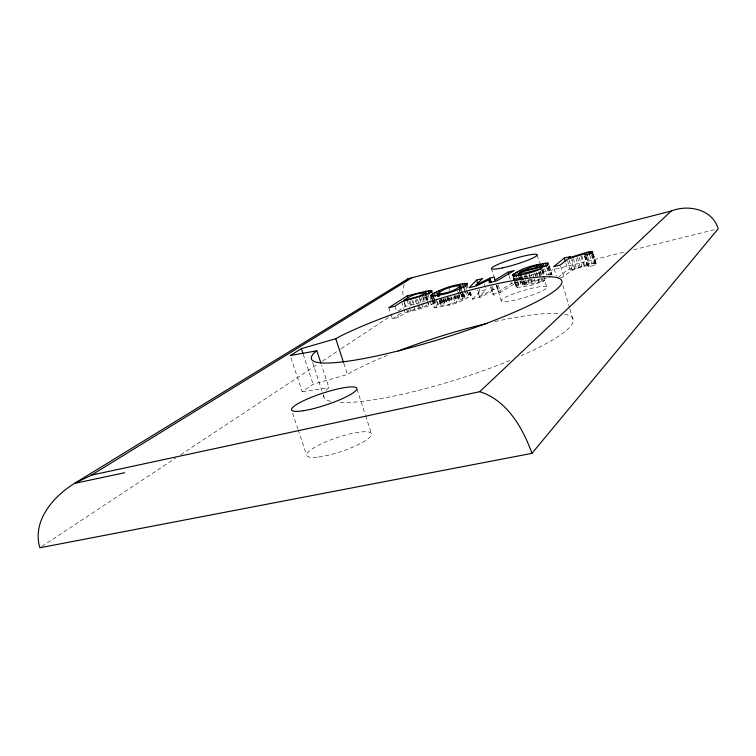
<?xml version="1.0" encoding="UTF-8"?>
<svg xmlns="http://www.w3.org/2000/svg" width="756" height="756" viewBox="0 0 756 756"><rect width="100%" height="100%" fill="white"/><g stroke="black" fill="none" stroke-linecap="round" stroke-linejoin="round"><path stroke-width="0.57" stroke-dasharray="3.78 2.83" d="M496.323 285.522L498.223 291.807L511.434 283.462L517.643 281.922L500.453 292.374L492.695 294.282L492.761 290.994L480.051 297.382L472.613 299.206L470.374 291.901M390.909 314.43L392.326 318.89L398.459 317.388L405.15 312.889L419.268 309.185L428.973 305.793L434.445 303.061L435.437 302.22L434.832 301.474M514.326 281.553L516.197 287.289C525.864 287.138 536.146 284.303 544.793 280.41L529.446 284.426L522.698 284.955L523.473 283.906L549.707 277.452M404.12 284.436L402.768 292.222L403.175 296.806M404.507 302.646L407.276 311.453L424.04 306.681L428.775 303.855L427.764 303.628M585.248 256.171L588.348 266.83L595.085 265.176L596.182 263.806L593.413 254.224M515.904 286.808L520.837 282.98L531.629 278.69M431.959 300.217L434.209 307.465C446.815 306.634 460.933 303.09 470.95 295.105L469.911 291.74M470.95 295.105L470.695 294.642C458.07 295.587 444.197 299.111 434.057 306.955L434.209 307.465M463.797 297.722L464.146 296.796L462.672 296.598L452.277 299.036L444.679 302.107L440.795 305.301C448.771 305.282 457.153 302.211 463.797 297.722L461.377 289.85M588.348 266.83L589.16 265.914L586.382 256.35M472.613 299.206L480.022 291.221L486.032 289.737L479.37 296.475L477.461 290.228M569.173 260.149L571.952 269.637L573.643 268.078L571.196 259.686M325.902 390.313L328.926 387.63L321.602 365.309M560.461 277.669L563.825 276.838C570.222 269.911 579.691 266.944 588.773 265.526L589.16 265.914M557.975 277.745L567.699 269.552L573.643 268.078M290.937 357.758L302.202 391.74L313.107 384.246L347.42 374.494L352.372 371.498A130.523 23.058 -17.3 0 1 387.119 355.433M407.276 311.453L409.138 310.215M392.326 318.89L401.049 313.069M41.835 546.475L175.751 458.013M180.675 454.762L318.522 363.702M322.462 361.103L340.181 349.395M341.173 348.743L388.433 317.52M398.28 311.018L405.169 306.464L424.598 301.644M524.39 280.608L525.014 282.697L534.133 278.718M479.37 296.475L493.385 289.425L497.873 288.32L496.938 285.229M571.952 269.637L587.176 264.628L593.876 263.324L596.182 263.806M517.132 278.671L625.666 251.729M633.66 249.745L715.913 229.323M525.014 282.697L544.556 277.877M302.202 391.74L328.926 387.63M549.272 265.536L552.06 274.986L550.519 274.456L546.484 274.882L544.641 268.645M292.619 413.182L297.798 428.709M298.166 429.814L306.662 455.32M312.606 362.521L322.888 393.781M323.256 394.906L323.993 397.136M303.203 354.205L313.107 384.246M357.04 389.264L365.28 414.694M365.639 415.8L371.376 433.49M343.791 363.305L347.42 374.494M388.792 307.739L390.559 313.315M401.663 301.842L403.751 308.467M404.101 309.573L405.15 312.889M394.925 306.208L396.333 310.678M397.75 315.148L398.459 317.388M415.791 298.091L417.529 303.638M417.879 304.744L419.268 309.185M415.195 299.886L417.274 306.511M412.993 301.039L414.354 305.386M411.689 299.281L413.428 304.819M413.778 305.934L415.167 310.366M410.168 301.238L412.247 307.853M409.043 301.2L410.744 306.596M407.21 300.453L409.298 307.097M409.648 308.202L410.688 311.529M430.202 297.363L430.882 299.546M427.849 293.715L429.918 300.349M430.258 301.455L431.289 304.781M427.064 295.643L428.416 300M426.724 297.269L427.754 300.557M426.214 296.513L428.614 304.195M425.515 294.717L427.244 300.255M427.594 301.36L428.973 305.793M425.713 297.061L426.734 300.34M425.59 296.995L426.62 300.302M424.173 296.532L426.233 303.147M422.727 295.785L424.456 301.332M422.85 297.184L424.919 303.808M421.281 297.845L423.351 304.47M419.476 296.919L421.215 302.466M421.565 303.572L422.954 308.013M419.467 298.525L421.536 305.15M417.425 299.206L420.194 308.042M444.726 298.318L445.416 300.538M443.649 298.762L444.679 302.107M443.47 298.866L445.388 305.037M443.347 299.82L445.275 306.019M441.835 299.489L442.515 301.701M441.674 299.206L443.583 305.377M440.842 299.083L442.232 303.562M440.294 299.367L442.213 305.528M440.209 300.973L441.249 304.337M439.822 300.642L441.74 306.832M439.387 300.415L440.776 304.914M439.245 300.652L440.795 305.301M436.93 301.2L438.849 307.39M436.344 299.574L437.724 304.035M434.067 297.826L435.437 302.22M433.16 296.22L433.859 298.45M434.209 299.565L435.938 305.15M433.103 296.361L433.746 298.422M434.057 299.442L436.618 307.673M433.415 299.754L434.445 303.061M431.846 297.231L432.536 299.47M432.886 300.586L434.634 306.189M431.553 296.409L432.517 299.489M432.838 300.519L435.069 307.701M430.561 295.728L431.761 299.584M457.9 295.331L459.809 301.54M457.276 295.587L458.864 300.727M456.643 295.379L457.323 297.609M455.14 295.331L457.049 301.521M454.299 295.483L456.539 302.731M454.016 296.078L454.706 298.299M453.411 297.146L455.008 302.305M448.639 287.185L449.659 290.512M451.587 296.806L452.277 299.036M450.746 296.635L452.986 303.893M449.366 297.571L450.056 299.792M448.355 297.647L450.264 303.836M447.921 297.165L448.601 299.385M447.013 297.221L448.053 300.567M446.966 297.751L449.215 304.999M445.681 298.355L447.59 304.536M445.567 299.111L446.257 301.332M469.448 292.468L470.487 295.842M467.01 285.503L467.699 287.734M469.07 292.203L469.75 294.434M465.819 285.56L469.287 296.853M466.773 290.039L468.144 294.5M464.089 286.637L465.034 289.728M465.356 290.758L467.567 297.968M464.184 289.246L465.894 294.802M463.787 293.98L465.365 299.14M463.116 293.432L464.212 297.165M461.566 289.898L462.596 293.252M462.946 294.368L463.636 296.607M460.612 289.898L461.642 293.252M461.982 294.368L462.672 296.598M461.472 293.971L462.861 298.488M459.261 288.972L459.903 291.032M460.215 292.071L462.757 300.34M459.223 290.077L461.273 296.768M458.542 292.846L459.563 296.172M457.588 290.701L458.542 293.782M458.854 294.812L460.442 299.952M458.797 294.878L459.487 297.108M484.331 284.133L485.352 287.497M479.342 288.99L480.022 291.221M477.82 290.058L480.051 297.382M498.223 285.003L500.453 292.374M491.409 268.314L493.762 276.082M496.446 284.974L501.152 300.519M492.449 286.344L493.385 289.425M491.513 286.855L494.216 295.766M490.464 286.921L492.695 294.282M509.053 275.553L511.434 283.462M525.496 275.108L527.367 281.355M524.428 275.515L525.354 278.624M525.552 279.597L527.13 284.889M524.031 280.949L525.297 285.182M522.377 276.79L523.332 279.975M523.653 281.043L525.24 286.363M521.668 276.658L522.594 279.777M521.281 276.573L522.358 280.003M522.538 280.76L523.936 285.286M520.544 276.772L523.067 285.21M520.185 276.535L521.13 279.692M521.442 280.741L522.698 284.955M518.966 276.743L519.901 279.862M520.213 280.901L520.837 282.98M518.55 276.441L519.504 279.625M519.826 280.684L521.735 287.053M517 277.811L517.936 280.939M518.247 281.979L518.881 284.067M516.225 277.896L517.17 281.071M517.491 282.13L519.079 287.431M515.205 277.754L516.15 280.892M516.461 281.931L517.406 285.069M514.392 278L517.246 287.507M513.806 277.669L514.741 280.816M515.063 281.865L516.32 286.051M513.352 277.811L514.297 280.967M514.619 282.026L516.197 287.289M513.059 277.348L514.004 280.495M538.867 271.858L540.105 276.025M538.782 272.141L540.011 276.29M536.647 272.377L537.573 275.496M536.354 273.549L537.62 277.802M537.941 278.86L538.886 282.054M534.917 273.162L535.843 276.271M534.587 272.925L535.513 276.044M533.056 274.428L534.001 277.613M534.322 278.671L535.588 282.924M531.251 274.258L531.865 276.327M529.398 274.211L530.665 278.463M530.977 279.522L532.243 283.765M528.917 274.806L529.531 276.885M526.46 274.683L527.868 279.115M528.057 280.013L529.644 285.333M549.083 266.131L551.615 274.598M548.053 266.103L550.519 274.456M548.232 266.944L550.727 275.382M547.524 267.492L549.707 274.891M546.654 267.255L549.083 275.335M542.931 268.522L544.793 274.815M542.449 269.202L544.311 275.467M542.373 270.516L543.621 274.721M542.014 270.27L543.555 275.458M537.214 254.989L539.538 262.823M541.636 269.76L546.834 287.422A23.842 3.553 -16.7 0 1 512.095 300.69A23.842 3.553 -16.7 0 1 513.003 294.008A23.842 3.553 -16.7 0 1 546.834 287.422M540.672 271.508L541.598 274.636M540.03 271.035L541.939 277.443M542.25 278.51L543.205 281.723M539.463 272.689L541.041 278.01M541.362 279.077L541.995 281.204M560.659 266.065L563.825 276.838M562.965 285.418L569.627 308.051M569.967 309.185L573.294 320.506M554.233 268.815L556.454 276.337M577.357 257.191L580.126 266.66M576.025 258.439L578.794 267.945M573.445 258.533L576.214 268.021M571.99 258.722L575.08 269.306M567.51 260.461L570.61 271.054M565.857 263.268L567.699 269.552M592.307 255.547L595.085 265.176M591.419 254.857L593.876 263.324M589.661 255.112L592.118 263.56M587.743 256.605L589.878 263.995M585.995 255.982L588.773 265.526M584.728 256.199L587.176 264.628M584.501 256.095L587.27 265.621M581.676 255.575L584.747 266.15M580.995 256.067L583.755 265.545M579.181 257.409L581.959 266.915M593.167 253.884L595.936 263.438M592.817 253.714L595.908 264.383M592.392 253.742L595.152 263.277M404.148 302.258L405.169 306.464M497.873 288.32L498.223 291.807M564.637 314.212A130.523 23.058 -17.3 0 1 521.092 355.745M509.969 360.47A130.523 23.058 -17.3 0 1 339.709 402.523M330.712 401.389A130.523 23.058 -17.3 0 1 323.691 395.123M495.029 321.593A130.523 23.058 -17.3 0 1 559.913 313.589M318.701 456.974A34.162 7.229 -18.5 0 0 371.177 435.541A34.162 7.229 -18.5 0 0 327.386 441.192A34.162 7.229 -18.5 0 0 318.701 456.974"/><path stroke-width="1.13" d="M489.312 279.616L489.189 282.716L496.947 280.788L514.241 270.601L508.032 272.16L494.736 280.287L494.443 276.989L489.954 278.113L475.874 285.031L482.63 278.539L476.611 280.051L469.098 287.724L476.545 285.872L489.312 279.616L490.257 282.716M519.24 273.379L520.024 272.377L546.267 265.819L548.459 264.024L548.213 263.088C535.919 264.392 522.15 267.34 512.426 275.241L512.719 275.704C522.405 275.373 532.602 272.538 541.324 268.701L525.968 272.755L519.24 273.379L519.863 275.477M425.184 293.215C419.259 292.09 409.062 296.068 403.808 300.444L418.777 296.314L425.184 293.215L425.864 295.407M431.147 294.982L430.703 296.201C443.337 295.18 457.304 291.646 467.51 283.878L467.265 283.443C454.762 284.332 441.844 288.31 431.147 294.982L431.846 297.231M531.95 453.364L718.2 228.756C712.539 209.223 688.243 204.148 671.186 211.037L408.164 278.728L74.466 483.424C53.147 496.597 31.922 521.016 39.87 547.769L531.95 453.364C522.85 427.953 506.983 400.293 479.748 391.684L91.457 475.127L74.466 483.424L124.655 472.727M460.706 285.588C454.999 291.088 445.275 293.611 437.299 294.046C443.148 288.575 452.693 286.099 460.706 285.588L461.746 288.953M541.995 265.375L541.126 266.31L521.574 271.206L530.721 267.284L538.811 265.261L541.995 265.375L542.619 267.473M405.953 280.939L408.164 278.728M479.748 391.684L671.186 211.037M564.326 258.032L553.6 266.67L560.347 264.987L567.198 259.402L571.678 257.664L583.887 253.978L585.768 254.224L584.936 255.103L591.683 253.411L592.798 252.098L591.778 251.616L586.514 252.391L568.55 258.042L570.27 256.539L564.326 258.032L565.242 261.17M316.849 350.803L313.74 353.241A131.157 19.401 -17.3 0 0 456.274 333.963A131.157 19.401 -17.3 0 0 545.804 276.724A131.157 19.401 -17.3 0 0 340.843 335.919L335.796 338.707L301.37 348.639L290.209 355.566L316.849 350.803L320.875 363.078M407.342 295.794L388.792 307.739L394.925 306.208L401.663 301.842L425.515 294.717L431.014 292.033L432.111 290.739L425.704 291.287L407.342 295.794L408.023 297.949M91.457 475.127L412.048 277.679M301.37 348.639L302.835 353.09M335.796 338.707L343.422 362.19M428.161 290.824L429.181 294.093M425.704 291.287L426.724 294.556M425.354 292.884L426.044 295.076M439.075 290.616L439.765 292.827M438.707 294.235L439.34 296.286M437.771 294.226L438.471 296.484M437.289 293.678L437.989 295.927M436.486 291.769L437.998 296.295M434.265 292.893L435.305 296.239M431.43 290.531L432.111 292.723M432.47 293.98L433.16 296.22M430.088 290.569L430.769 292.752M466.329 283.264L467.01 285.503M464.732 283.349L465.753 286.694M462.483 283.68L463.844 288.13M460.196 285.428L461.226 288.783M459.62 284.265L461.037 288.726M459.402 287.214L460.092 289.463M476.611 280.051L477.641 283.396M489.954 278.113L491.202 282.234M508.032 272.16L508.712 274.419M522.566 269.297L523.19 271.366M519.807 270.431L520.421 272.51M520.459 273.672L521.092 275.779M519.599 273.615L520.222 275.723M517.406 271.546L518.654 275.704M515.441 272.604L516.688 276.772M513.957 273.577L514.893 276.715M512.861 274.532L513.485 276.63M536.628 264.883L537.242 266.953M547.127 262.975L547.741 265.063M545.416 263.088L546.342 266.216M543.101 263.447L544.027 266.566M541.211 265.016L541.835 267.104M540.171 264.033L540.786 266.112M590.502 251.682L591.116 253.799M588.744 251.937L589.359 254.054M586.514 252.391L587.431 255.556M591.778 251.616L592.392 253.742M398.308 350.992A130.523 23.058 -17.3 0 1 486.94 323.464M502.239 267.936A23.937 2.986 -16.8 0 0 537.214 254.989A23.937 2.986 -16.8 0 0 503.43 262.2A23.937 2.986 -16.8 0 0 502.239 267.936M303.354 410.725A34.36 6.095 -18.3 0 0 356.378 389.926A34.36 6.095 -18.3 0 0 312.719 396.787A34.36 6.095 -18.3 0 0 303.354 410.725"/></g></svg>
